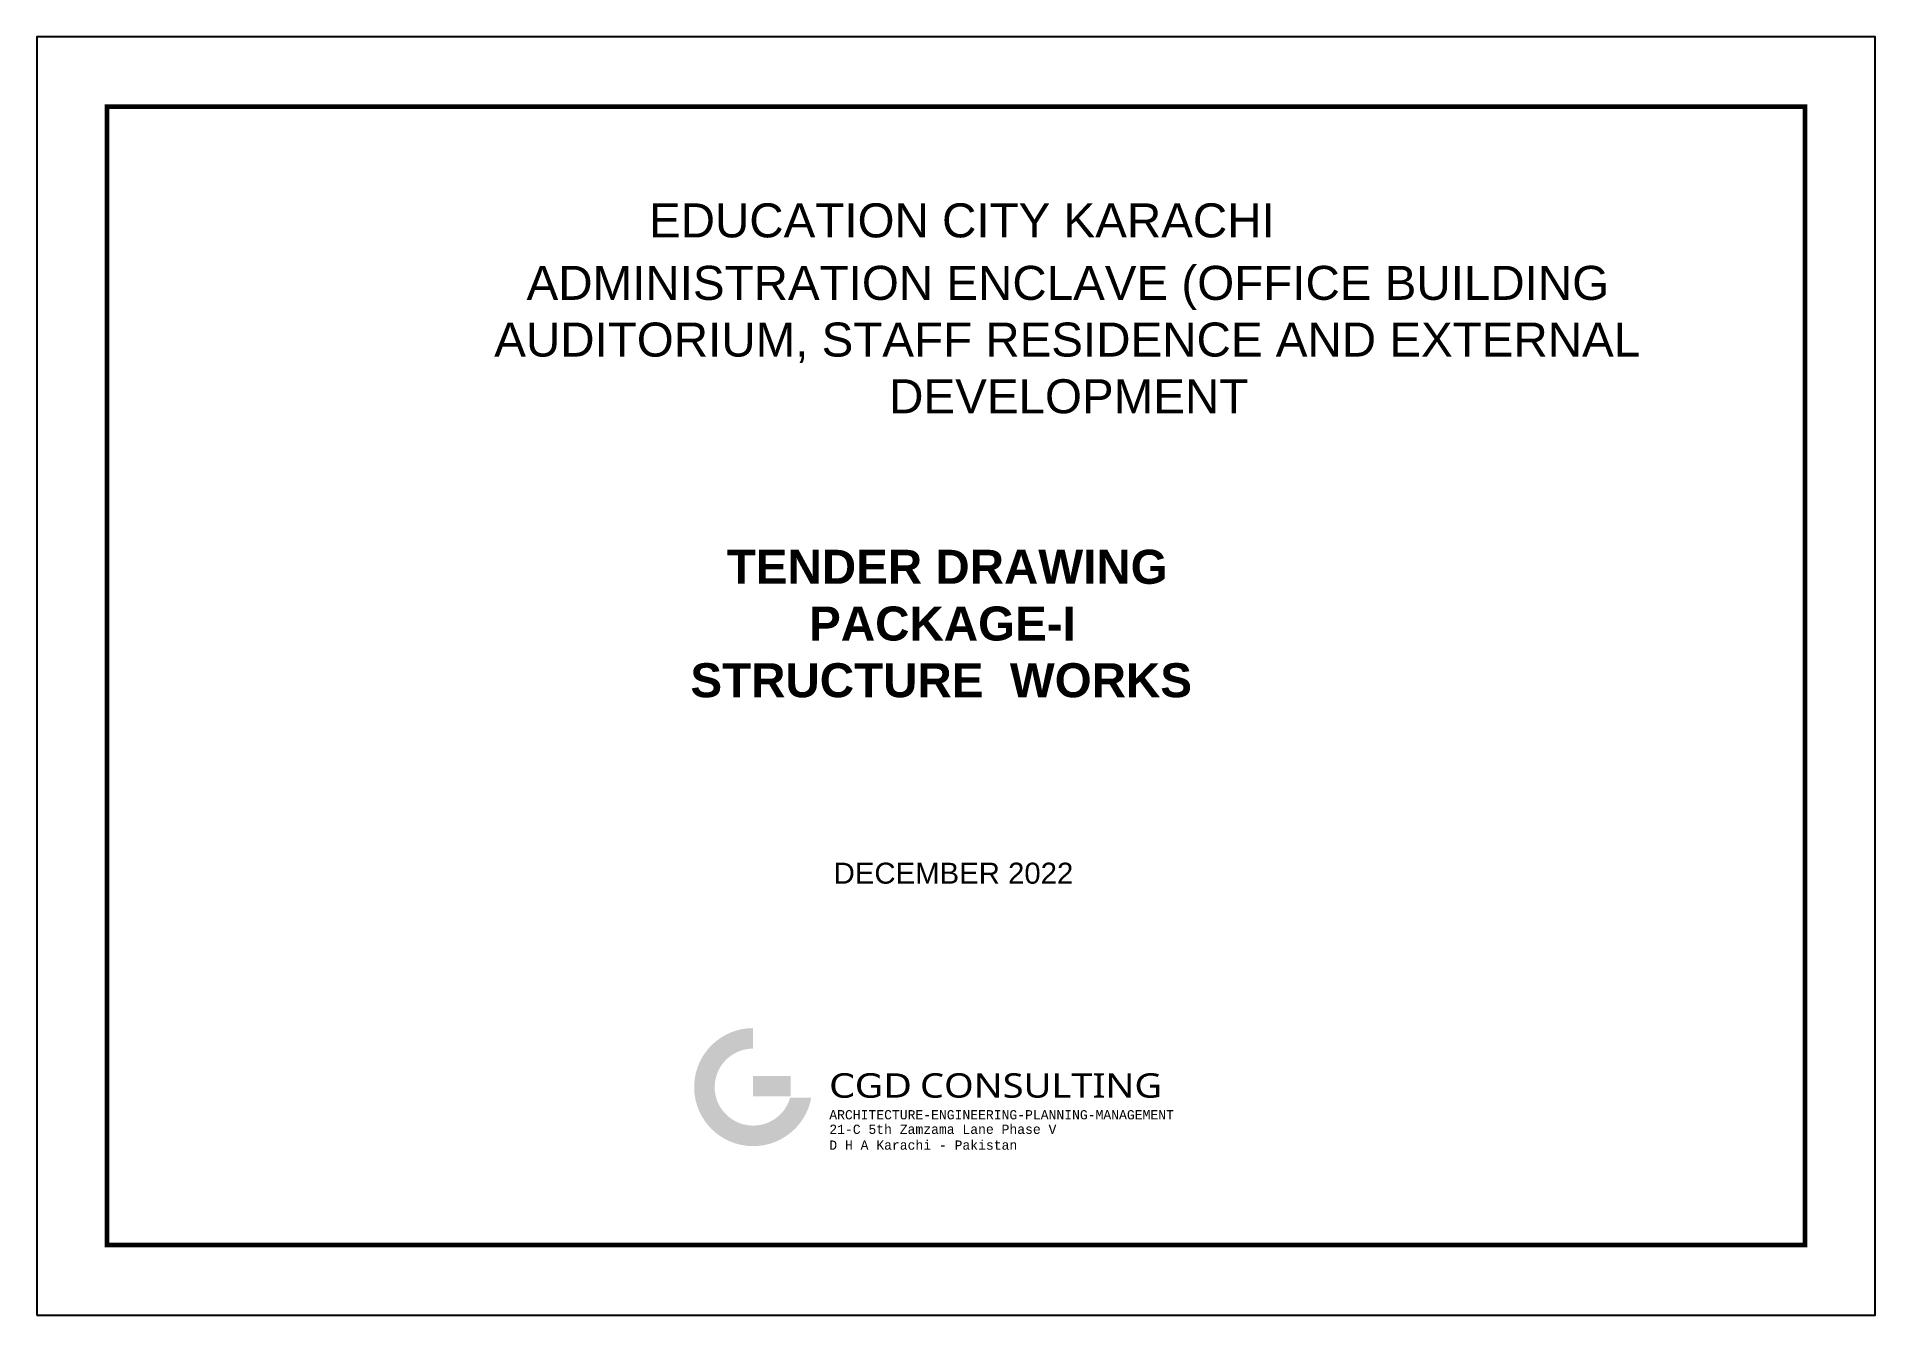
# Paper-space layout 'Layout1' of a CAD drawing. Header units: inches. Extents: x 47.9 to 67.9, y 0 to 13.9.
import ezdxf

# ---------------------------------------------------------------- set-up
doc = ezdxf.new("R2010")
doc.units = ezdxf.units.IN
doc.header["$LTSCALE"] = 10
doc.header["$MEASUREMENT"] = 0
doc.layers.add('TEXT_R', color=1, linetype='Continuous', lineweight=25)
doc.styles.get("Standard").update_dxf_attribs({"font": 'sanss___.ttf'})
doc.styles.add('Title Block A1$0$Arial', font='arial.ttf', dxfattribs={"height": 12})

# ---------------------------------------------------------------- blocks, each defined once
blk = doc.blocks.new('A$C1DE107F5')
h = blk.add_hatch(color=16)
h.dxf.hatch_style = 1
h.set_gradient(color1=(127, 0, 0), color2=(255, 41, 41), one_color=1, tint=0.5799999833106995, name='INVCURVED')
edge = h.paths.add_edge_path()
edge.add_arc((0.3640662270221497, 0.4303586247036204), 0.2372955607554025, 90.00000000000172, 344.1941666297146)
edge.add_line((0.5923897060490546, 0.3657244845045771), (0.7223494433401498, 0.3657244845045771))
edge.add_arc((0.3640662270222421, 0.4303586247037003), 0.3640665257537227, 90.0000000000162, 349.77385231040506, ccw=False)
edge.add_line((0.3640662270221391, 0.7944251504574229), (0.3640662270221391, 0.667654185459023))
at = {"lineweight": -3}
h = blk.add_hatch(color=0, dxfattribs=at)
h.dxf.hatch_style = 1
h.paths.add_polyline_path([(0.3640662270221391, 0.3732025010871407), (0.5949378575879898, 0.3732025010871407), (0.5949378575879898, 0.4994972788525045), (0.3640662270221391, 0.4994972788525045)])
at = {"color": 0, "lineweight": -3, "char_height": 0.1502444509532547, "attachment_point": 1}
for s, width, insert in [('{\\fVerdana|b0|i0|c0|p34;\\W1.1;CGD}', 0.475940484754755, (0.8335799398257038, 0.5155431743047725)), ('{\\fYu Gothic Light|b0|i0|c0|p34;\\W1.2;\\C0;CONSULTING}', 1.320860536309556, (1.392610100154833, 0.5155431743047725))]:
    blk.add_mtext_dynamic_manual_height_columns(s, width=width, gutter_width=20.4744254935563, heights=[0], dxfattribs=dict(at, insert=insert))
at = {"color": 0, "char_height": 0.05699816872336906, "width": 2.523524844457047, "attachment_point": 1}
for s, insert in [('{\\fConsolas|b0|i0|c0|p49;ARCHITECTURE-ENGINEERING-PLANNING-MANAGEMENT}', (0.8335799398257038, 0.2884961631537113)), ('{\\fConsolas|b0|i0|c0|p49;21-C 5th Zamzama Lane Phase V}', (0.8335799398257038, 0.1988269893398797)), ('{\\fConsolas|b0|i0|c0|p49;D H A Karachi - Pakistan}', (0.8335799398257038, 0.1013889782503217))]:
    blk.add_mtext(s, dxfattribs=dict(at, insert=insert))

psp = doc.layouts.get("Layout1")

# ---------------------------------------------------------------- linework, layer by layer
psp.add_lwpolyline([(47.89100000000001, 0), (67.891, -4.798579311682261e-10), (67.891, 13.90798012526179), (47.89100000000001, 13.90798012668216)], close=True)
at = {"color": 250, "ltscale": 0.05, "const_width": 0.0508159801012237}
psp.add_lwpolyline([(48.65323970152137, 0.7622396998371386), (67.12876029847386, 0.7622396998371386), (67.12876029847386, 13.14610223708458), (48.65323970152137, 13.14610223708458)], close=True, dxfattribs=at)

# ---------------------------------------------------------------- block references
at = {"color": 0, "lineweight": -3, "xscale": 1.764, "yscale": 1.764, "zscale": 1.764}
psp.add_blockref('A$C1DE107F5', (55.04221199993206, 1.722383949703336), dxfattribs=at)

# ---------------------------------------------------------------- texts
at = {"layer": 'TEXT_R', "color": 250, "attachment_point": 1, "style": 'Title Block A1$0$Arial'}
for s, insert, char_height, width in [('\\pi0.11752;{\\H1.3333x;EDUCATION CITY KARACHI }', (54.43352858183953, 12.09571368334942), 0.2775882659913103, 6.95606818691832), ('\\pi0.4488;{\\H1.3333x;ADMINISTRATION ENCLAVE (OFFICE BUILDING \\P\\pi0.097118;AUDITORIUM, STAFF RESIDENCE AND EXTERNAL \\P\\pi4.3933;DEVELOPMENT}', (52.77054458183953, 11.41596168334942), 0.2775882659913103, 12.64361421672532), ('\\pi1.452;{\\fArial|b1|i0|c0|p34;\\H1.3333x; TENDER DRAWING\\P\\pi2.4915;PACKAGE-I\\P\\pi1.1998;STRUCTURE  WORKS}', (53.80176744245279, 8.326975492307758), 0.2775882659913103, 7.813174692362996), ('\\pi0.8639;{\\H1.3333x;DECEMBER 2022 }', (55.69598677891344, 4.923174975087015), 0.1713507814761175, 4.293869251184148)]:
    psp.add_mtext(s, dxfattribs=dict(at, insert=insert, char_height=char_height, width=width))

doc.saveas('drawing.dxf')
